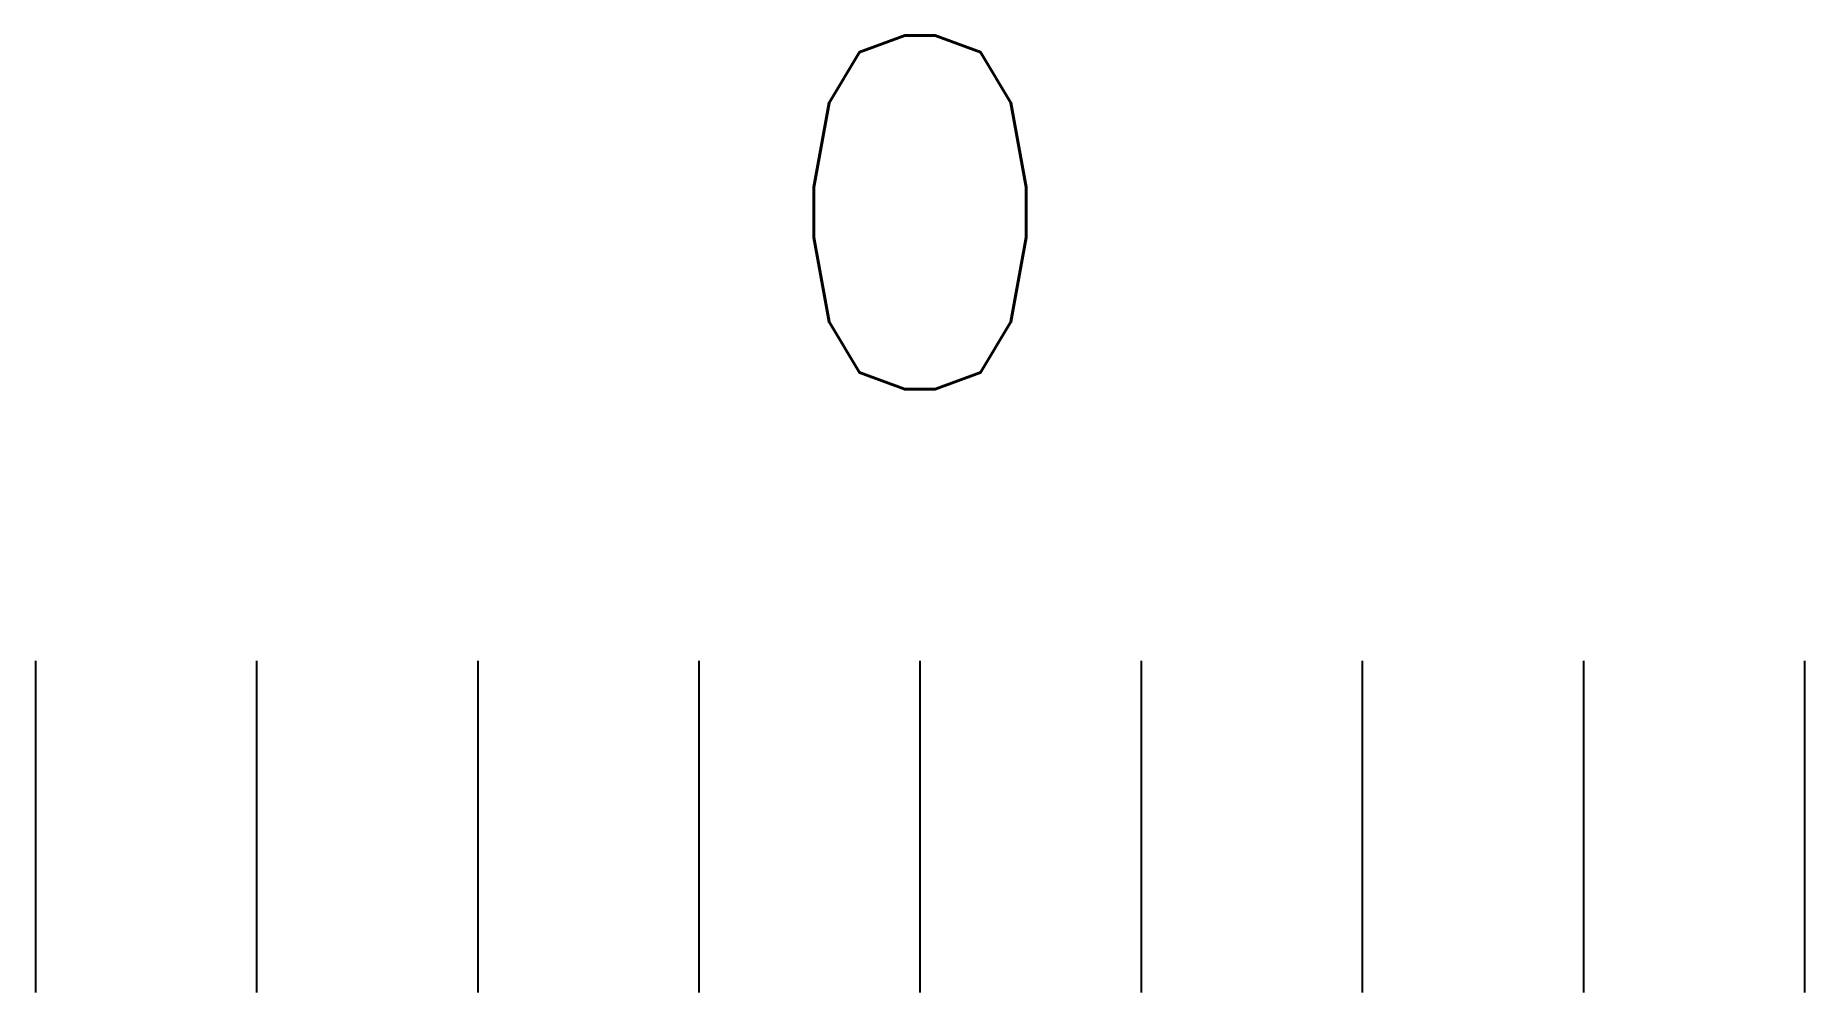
# Model space of a CAD drawing. Extents: x 85237.179 to 85237.979, y -30400.098 to -30399.665.
import ezdxf
from ezdxf.enums import TextEntityAlignment as Align

# ---------------------------------------------------------------- set-up
doc = ezdxf.new("R2010")
doc.units = 0
doc.header["$MEASUREMENT"] = 0
for name, color, linetype in [('EL-02', 2, 'CONTINUOUS'), ('ELETRODUTO', 4, 'CONTINUOUS'), ('FIACAO', 2, 'CONTINUOUS')]:
    doc.layers.add(name, color=color, linetype=linetype)
doc.styles.add('S16', font='SIMPLEX.SHX', dxfattribs={"height": 0.16})

# ---------------------------------------------------------------- blocks, each defined once
blk = doc.blocks.new('_RRRRRRRRR')
at = {"layer": 'EL-02'}
for p, q in [((-0.4, 0.15), (-0.4, 0)), ((-0.3, 0.15), (-0.3, 0)), ((-0.2, 0.15), (-0.2, 0)), ((-0.1, 0.15), (-0.1, 0)), ((0, 0.15), (0, 0)), ((0.1, 0.15), (0.1, 0)), ((0.2, 0.15), (0.2, 0)), ((0.3, 0.15), (0.3, 0)), ((0.4, 0.15), (0.4, 0))]:
    blk.add_line(p, q, dxfattribs=at)

msp = doc.modelspace()

# ---------------------------------------------------------------- block references
at = {"layer": 'ELETRODUTO', "lineweight": 0}
msp.add_blockref('_RRRRRRRRR', (85237.57934, -30400.09763), dxfattribs=at)

# ---------------------------------------------------------------- texts
at = {"layer": 'FIACAO', "style": 'S16'}
msp.add_text('0', height=0.16, dxfattribs=at).set_placement((85237.57934, -30399.82491), align=Align.CENTER)

doc.saveas('drawing.dxf')
